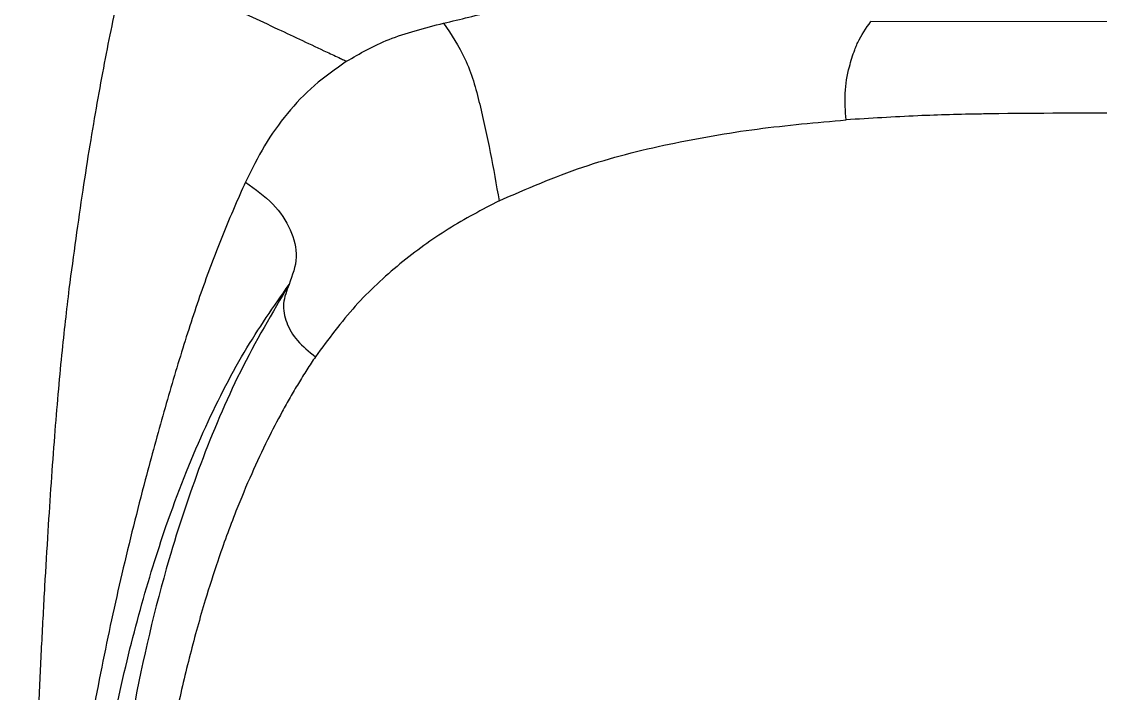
# Model space of a CAD drawing. Extents: x 943 to 1030, y 781 to 934.
# Drawn here: x 1021.218 to 1023.876, y 837.785 to 839.44 of the extents above; entities that cross this region are included whole.
import ezdxf

# ---------------------------------------------------------------- set-up
doc = ezdxf.new("R2010")
doc.units = 0
doc.header["$MEASUREMENT"] = 0
doc.layers.add('1', color=4, linetype='Continuous')

# ---------------------------------------------------------------- blocks, each defined once
blk = doc.blocks.new('AIRA')
at = {"layer": '1', "color": 3, "linetype": 'Continuous', "lineweight": 25}
blk.add_line((80.8451, 36.2728), (80.1324, 36.2739), dxfattribs=at)
for points, knots in [([(79.0804, 36.27), (79.1217, 36.2796), (79.2077, 36.2995), (79.346, 36.3462), (79.4859, 36.4021), (79.6282, 36.4666), (79.7214, 36.5114), (79.7747, 36.5369), (79.7776, 36.5383)], [0, 0, 0, 0, 0.186905, 0.389517, 0.61181, 0.793893, 0.988837, 1, 1, 1, 1]), ([(78.1584, 35.6156), (78.1696, 35.6985), (78.1919, 35.864), (78.2273, 36.0764), (78.2635, 36.2685), (78.2885, 36.3758), (78.3009, 36.4296)], [0, 0, 0, 0, 0.250421, 0.499979, 0.749592, 1, 1, 1, 1]), ([(78.3009, 36.4296), (78.3769, 36.3938), (78.5007, 36.3356), (78.6648, 36.2589), (78.764, 36.2123), (78.8186, 36.1867), (78.8347, 36.1791), (78.8398, 36.1768), (78.8416, 36.1759)], [0, 0, 0, 0, 0.421508, 0.686965, 0.910514, 0.971983, 0.990171, 1, 1, 1, 1]), ([(80.0719, 36.0317), (80.0702, 36.0535), (80.0668, 36.0975), (80.0771, 36.1558), (80.0892, 36.1951), (80.0972, 36.2146), (80.1081, 36.2389), (80.1209, 36.2573), (80.1325, 36.2739)], [0, 0, 0, 0, 0.254976, 0.514742, 0.686785, 0.736846, 0.762925, 1, 1, 1, 1]), ([(78.8416, 36.176), (78.874, 36.1951), (78.9388, 36.2334), (79.0333, 36.2579), (79.0805, 36.2701)], [0, 0, 0, 0, 0.500627, 1, 1, 1, 1]), ([(79.0805, 36.2701), (79.0994, 36.2418), (79.1393, 36.1822), (79.1819, 36.0297), (79.203, 35.9117), (79.2171, 35.8324)], [0, 0, 0, 0, 0.229031, 0.481982, 1, 1, 1, 1]), ([(78.8416, 36.176), (78.8143, 36.1569), (78.7596, 36.1187), (78.694, 36.0486), (78.6376, 35.9701), (78.6074, 35.9091), (78.5923, 35.8786)], [0, 0, 0, 0, 0.250007, 0.50018, 0.750342, 1, 1, 1, 1]), ([(80.7803, 36.0477), (80.6619, 36.0481), (80.5368, 36.0484), (80.3595, 36.0454), (80.2415, 36.0425), (80.1307, 36.0354), (80.0719, 36.0317)], [0, 0, 0, 0, 0.499955, 0.528605, 0.750051, 1, 1, 1, 1]), ([(79.2171, 35.8324), (79.2852, 35.862), (79.4216, 35.9212), (79.6355, 35.9745), (79.8523, 36.0122), (79.9987, 36.0252), (80.0719, 36.0317)], [0, 0, 0, 0, 0.24986, 0.499993, 0.750026, 1, 1, 1, 1]), ([(78.5923, 35.8786), (78.5737, 35.8365), (78.5366, 35.7525), (78.4853, 35.6159), (78.4373, 35.4701), (78.3913, 35.3137), (78.3408, 35.1299), (78.2887, 34.9221), (78.2368, 34.6833), (78.191, 34.4318), (78.1621, 34.2484), (78.1477, 34.1565)], [0, 0, 0, 0, 0.100409, 0.200153, 0.298708, 0.398376, 0.499159, 0.629293, 0.749674, 0.874676, 1, 1, 1, 1]), ([(78.5923, 35.8786), (78.6164, 35.8612), (78.6647, 35.8262), (78.7064, 35.7619), (78.7243, 35.6933), (78.7079, 35.6486), (78.6997, 35.6262)], [0, 0, 0, 0, 0.2501083, 0.5009502, 0.7504118, 1, 1, 1, 1]), ([(79.2171, 35.8324), (79.1749, 35.8103), (79.0905, 35.766), (78.9717, 35.6794), (78.8602, 35.577), (78.7966, 35.4912), (78.7648, 35.4483)], [0, 0, 0, 0, 0.250042, 0.500011, 0.750127, 1, 1, 1, 1]), ([(78.0409, 32.6248), (78.0412, 32.7345), (78.0417, 32.9586), (78.0458, 33.2951), (78.0517, 33.6322), (78.0603, 33.9608), (78.0689, 34.2286), (78.077, 34.439), (78.0835, 34.5942), (78.0907, 34.7423), (78.0982, 34.8829), (78.1086, 35.0565), (78.1219, 35.2513), (78.1395, 35.4544), (78.1522, 35.563), (78.1584, 35.6156)], [0, 0, 0, 0, 0.096934, 0.197997, 0.299733, 0.401308, 0.49999, 0.552213, 0.604498, 0.652912, 0.701569, 0.750103, 0.83841, 0.921666, 1, 1, 1, 1]), ([(78.1918, 34.0551), (78.1995, 34.1204), (78.2148, 34.2507), (78.2438, 34.4298), (78.2821, 34.6256), (78.3323, 34.8299), (78.4025, 35.0561), (78.4871, 35.2678), (78.5873, 35.465), (78.6622, 35.5724), (78.6998, 35.6262)], [0, 0, 0, 0, 0.083793, 0.167081, 0.250372, 0.375988, 0.501071, 0.667041, 0.83334, 1, 1, 1, 1]), ([(78.6997, 35.6262), (78.6583, 35.5558), (78.5764, 35.4166), (78.4801, 35.1875), (78.3882, 34.9111), (78.311, 34.5817), (78.2568, 34.1994), (78.2318, 33.8096), (78.2351, 33.4149), (78.2641, 33.0179), (78.3067, 32.7557), (78.3279, 32.6248)], [0, 0, 0, 0, 0.087724, 0.173369, 0.257771, 0.383779, 0.507786, 0.630749, 0.754266, 0.877421, 1, 1, 1, 1]), ([(78.6997, 35.6262), (78.6938, 35.6107), (78.6819, 35.5797), (78.6912, 35.5318), (78.7171, 35.4864), (78.7489, 35.4611), (78.7648, 35.4483)], [0, 0, 0, 0, 0.249899, 0.49834, 0.748091, 1, 1, 1, 1]), ([(78.7648, 35.4483), (78.7576, 35.4375), (78.7433, 35.4159), (78.7226, 35.3824), (78.7024, 35.3482), (78.6767, 35.3024), (78.6445, 35.2403), (78.6063, 35.1586), (78.5648, 35.0593), (78.5268, 34.9552), (78.4892, 34.8373), (78.4551, 34.7148), (78.4228, 34.5767), (78.3963, 34.4405), (78.3736, 34.2972), (78.3548, 34.1469), (78.3392, 33.9735), (78.3304, 33.809), (78.3268, 33.6416), (78.3281, 33.4819), (78.3344, 33.329), (78.3433, 33.1962), (78.3524, 33.0932), (78.3622, 33.001), (78.3738, 32.9061), (78.3905, 32.7865), (78.4066, 32.6935), (78.4159, 32.6402)], [0, 0, 0, 0, 0.015577, 0.031188, 0.04682, 0.062462, 0.092714, 0.127737, 0.165275, 0.213476, 0.25, 0.299825, 0.349911, 0.399998, 0.444784, 0.499986, 0.555083, 0.621437, 0.665662, 0.722297, 0.780123, 0.816819, 0.853414, 0.881752, 0.907718, 0.947121, 1, 1, 1, 1])]:
    blk.add_open_spline(points, degree=3, knots=knots, dxfattribs=at)

msp = doc.modelspace()

# ---------------------------------------------------------------- block references
at = {"layer": '1'}
msp.add_blockref('AIRA', (943.1775, 803.1658), dxfattribs=at)

doc.saveas('drawing.dxf')
